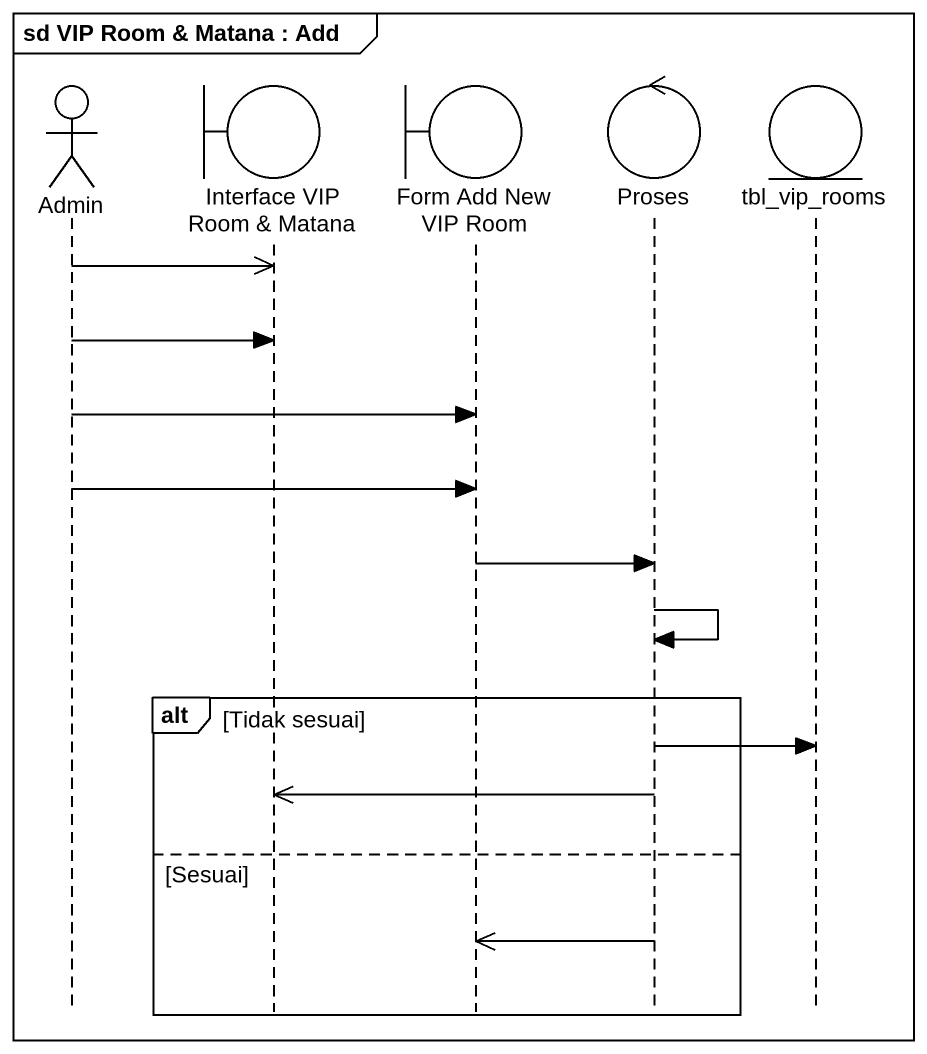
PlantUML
@startuml
mainframe sd VIP Room & Matana : Add
hide footbox
actor Admin
boundary "Interface VIP Room & Matana" as Interface_VIP_Room_Matana
boundary "Form Add New VIP Room" as Form_Add_New_VIP_Room
control Proses
entity tbl_vip_rooms

Admin ->> Interface_VIP_Room_Matana
Admin -> Interface_VIP_Room_Matana
Admin -> Form_Add_New_VIP_Room
Admin -> Form_Add_New_VIP_Room
Form_Add_New_VIP_Room -> Proses
Proses -> Proses
alt Tidak sesuai
  Proses -> tbl_vip_rooms
  Proses ->> Interface_VIP_Room_Matana
else Sesuai
  Proses ->> Form_Add_New_VIP_Room
end
@enduml
